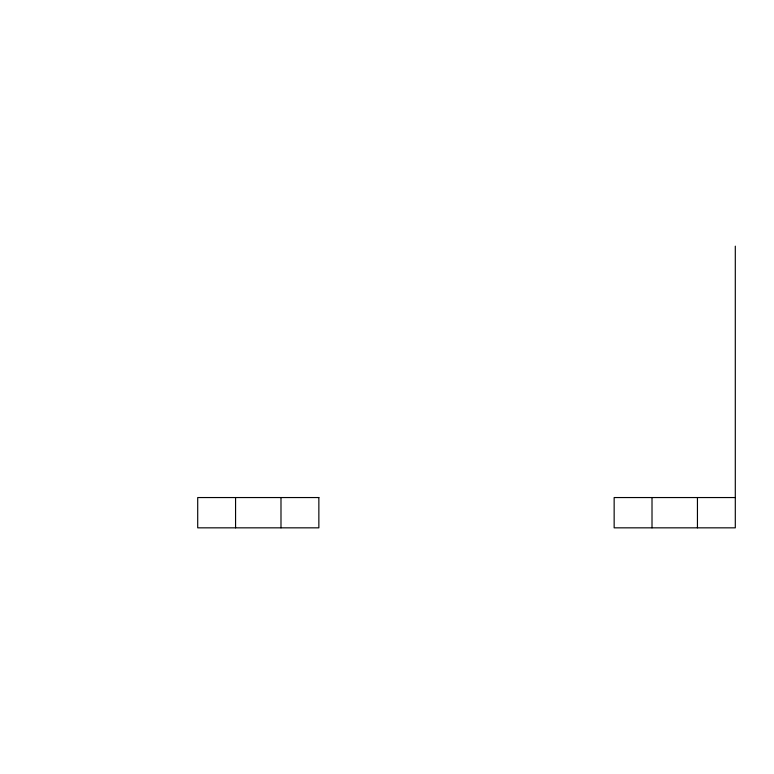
<?xml version="1.0" encoding="UTF-8"?>
<svg xmlns="http://www.w3.org/2000/svg" width="774" height="774" viewBox="0 0 774 774"><rect width="100%" height="100%" fill="white"/><g stroke="black" fill="none" stroke-linecap="round" stroke-linejoin="round"><path stroke-width="1.16" d="M735.3 497.547L614.15 497.547L614.15 527.839L735.3 527.839L735.3 246.161M697.442 497.547L697.442 527.839M652.008 497.547L652.008 527.839M280.991 497.547L280.991 527.839M235.567 497.547L235.567 527.839M318.859 497.547L197.709 497.547L197.709 527.839L318.859 527.839L318.859 497.547"/></g></svg>
